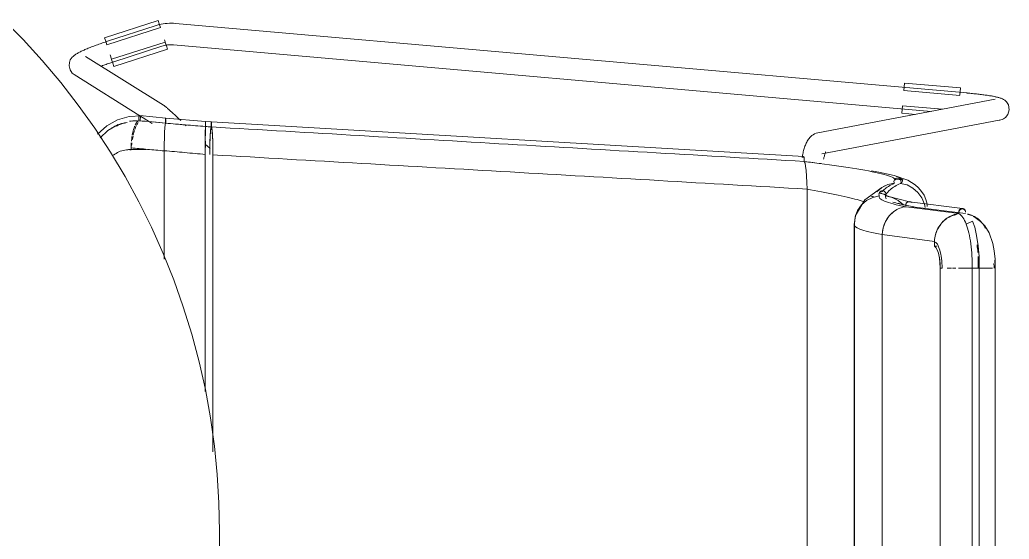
# Model space of a CAD drawing. Header units: millimetres. Extents: x 155927 to 317870, y -36033 to 97293.
# Drawn here: x 219534 to 220089, y 12302 to 12593 of the extents above; entities that cross this region are included whole.
import ezdxf

# ---------------------------------------------------------------- set-up
doc = ezdxf.new("R2010")
doc.units = ezdxf.units.MM
doc.header["$MEASUREMENT"] = 0
doc.layers.add('I-FURN', color=8, linetype='CONTINUOUS', lineweight=9)

msp = doc.modelspace()

# ---------------------------------------------------------------- linework, layer by layer
at = {"layer": 'I-FURN'}
for p, q in [((219536.24, 12581.56), (219524.99, 12592.94)), ((219581.9, 12582.57), (219611.91, 12592.26)), ((219611.91, 12592.26), (219612.54, 12590.31)), ((219583.21, 12578.53), (219613.21, 12588.22)), ((219610.27, 12589.26), (219583.46, 12580.55)), ((219610.32, 12589.28), (219610.27, 12589.26)), ((219611.41, 12589.6), (219610.32, 12589.28)), ((219612.52, 12589.89), (219611.41, 12589.6)), ((219613.63, 12590.13), (219612.52, 12589.89)), ((219612.54, 12590.31), (219613.17, 12588.34)), ((219614.76, 12590.33), (219613.63, 12590.13)), ((219615.89, 12590.48), (219614.76, 12590.33)), ((219617.03, 12590.58), (219615.89, 12590.48)), ((219618.17, 12590.64), (219617.03, 12590.58)), ((219619.31, 12590.66), (219618.17, 12590.64)), ((219620.45, 12590.62), (219619.31, 12590.66)), ((219621.59, 12590.55), (219620.45, 12590.62)), ((220064.91, 12551.6), (219621.59, 12590.54)), ((219547.03, 12569.75), (219536.24, 12581.56)), ((219581.52, 12579.91), (219582.26, 12580.15)), ((219582.53, 12580.62), (219581.9, 12582.57)), ((219582.26, 12580.15), (219583, 12580.4)), ((219583.17, 12578.65), (219582.53, 12580.62)), ((219583, 12580.4), (219583.46, 12580.55)), ((219615.82, 12580.15), (219585.81, 12570.46)), ((219615.41, 12581.41), (219615.79, 12580.25)), ((219615.86, 12580.03), (219616.49, 12578.06)), ((219567.48, 12574.26), (219567.92, 12574.48)), ((219567.92, 12574.48), (219568.37, 12574.71)), ((219568.37, 12574.71), (219568.85, 12574.94)), ((219568.85, 12574.94), (219569.34, 12575.18)), ((219569.34, 12575.18), (219569.85, 12575.41)), ((219569.85, 12575.41), (219570.38, 12575.65)), ((219570.38, 12575.65), (219570.92, 12575.89)), ((219570.92, 12575.89), (219571.48, 12576.13)), ((219571.48, 12576.13), (219572.06, 12576.38)), ((219572.06, 12576.38), (219572.66, 12576.62)), ((219572.66, 12576.62), (219573.27, 12576.87)), ((219573.27, 12576.87), (219573.89, 12577.12)), ((219573.89, 12577.12), (219574.53, 12577.38)), ((219574.53, 12577.38), (219575.19, 12577.63)), ((219575.19, 12577.63), (219575.85, 12577.88)), ((219575.85, 12577.88), (219576.53, 12578.14)), ((219576.53, 12578.14), (219577.22, 12578.39)), ((219577.22, 12578.39), (219577.92, 12578.65)), ((219577.92, 12578.65), (219578.62, 12578.9)), ((219578.62, 12578.9), (219579.34, 12579.16)), ((219579.34, 12579.16), (219580.06, 12579.41)), ((219580.06, 12579.41), (219580.79, 12579.66)), ((219580.79, 12579.66), (219581.52, 12579.91)), ((219587.12, 12566.42), (219617.12, 12576.11)), ((219587.16, 12569.14), (219613.98, 12577.85)), ((219613.98, 12577.85), (219614.62, 12578.04)), ((219614.62, 12578.04), (219615.26, 12578.21)), ((219615.26, 12578.21), (219615.9, 12578.35)), ((219615.9, 12578.35), (219616.56, 12578.46)), ((219616.49, 12578.06), (219617.12, 12576.11)), ((219616.56, 12578.46), (219617.21, 12578.55)), ((219617.21, 12578.55), (219617.87, 12578.61)), ((219617.87, 12578.61), (219618.53, 12578.65)), ((219618.53, 12578.65), (219619.19, 12578.66)), ((219619.19, 12578.66), (219619.86, 12578.64)), ((219619.86, 12578.64), (219620.52, 12578.6)), ((219620.52, 12578.6), (219620.54, 12578.59)), ((219620.54, 12578.59), (220044.89, 12541.31)), ((219557.33, 12557.51), (219547.03, 12569.75)), ((219562.17, 12568.72), (219562.69, 12570.1)), ((219562.69, 12570.1), (219563.26, 12571.01)), ((219563.26, 12571.01), (219563.78, 12571.64)), ((219563.78, 12571.64), (219564.24, 12572.1)), ((219564.24, 12572.1), (219564.67, 12572.47)), ((219564.67, 12572.47), (219565.07, 12572.78)), ((219565.07, 12572.78), (219565.46, 12573.06)), ((219565.46, 12573.06), (219565.85, 12573.32)), ((219565.85, 12573.32), (219566.24, 12573.56)), ((219566.24, 12573.56), (219566.64, 12573.8)), ((219566.64, 12573.8), (219567.05, 12574.03)), ((219567.05, 12574.03), (219567.48, 12574.26)), ((219614.89, 12544.75), (219571.3, 12572.06)), ((219584.98, 12573.04), (219585.78, 12570.56)), ((219586.49, 12568.37), (219585.85, 12570.34)), ((219586.14, 12568.8), (219586.84, 12569.03)), ((219586.84, 12569.03), (219587.16, 12569.14)), ((219562, 12566.74), (219562.17, 12568.72)), ((219562.59, 12564.51), (219562, 12566.74)), ((219563.81, 12562.78), (219562.59, 12564.51)), ((219580.19, 12566.69), (219580.81, 12566.93)), ((219580.81, 12566.93), (219581.45, 12567.16)), ((219581.45, 12567.16), (219582.09, 12567.4)), ((219582.09, 12567.4), (219582.75, 12567.63)), ((219582.75, 12567.63), (219583.42, 12567.87)), ((219583.42, 12567.87), (219584.09, 12568.1)), ((219584.09, 12568.1), (219584.77, 12568.34)), ((219584.77, 12568.34), (219585.45, 12568.57)), ((219585.45, 12568.57), (219586.14, 12568.8)), ((219587.12, 12566.42), (219586.49, 12568.37)), ((219563.81, 12562.78), (219564.93, 12561.89)), ((219564.93, 12561.89), (219601.7, 12538.86)), ((219567.14, 12544.87), (219557.33, 12557.51)), ((220029.52, 12552.94), (220060.93, 12550.18)), ((220029.53, 12553.06), (220029.71, 12555.13)), ((220029.71, 12555.13), (220029.89, 12557.17)), ((220029.89, 12557.17), (220061.3, 12554.41)), ((220061.13, 12552.37), (220060.94, 12550.3)), ((220061.3, 12554.41), (220061.13, 12552.37)), ((220080.76, 12548.12), (219981.47, 12529.3)), ((220065.07, 12551.58), (220064.91, 12551.6)), ((220065.82, 12551.52), (220065.07, 12551.58)), ((220066.57, 12551.45), (220065.82, 12551.52)), ((220067.32, 12551.37), (220066.57, 12551.45)), ((220068.06, 12551.3), (220067.32, 12551.37)), ((220068.8, 12551.22), (220068.06, 12551.3)), ((220069.54, 12551.15), (220068.8, 12551.22)), ((220070.26, 12551.07), (220069.54, 12551.15)), ((220070.98, 12550.98), (220070.26, 12551.07)), ((220071.69, 12550.9), (220070.98, 12550.98)), ((220072.39, 12550.82), (220071.69, 12550.9)), ((220073.08, 12550.73), (220072.39, 12550.82)), ((220073.75, 12550.64), (220073.08, 12550.73)), ((220074.42, 12550.56), (220073.75, 12550.64)), ((220075.06, 12550.47), (220074.42, 12550.56)), ((220075.7, 12550.38), (220075.06, 12550.47)), ((220076.32, 12550.29), (220075.7, 12550.38)), ((220076.92, 12550.2), (220076.32, 12550.29)), ((220077.51, 12550.1), (220076.92, 12550.2)), ((220078.08, 12550.01), (220077.51, 12550.1)), ((220078.63, 12549.92), (220078.08, 12550.01)), ((220079.16, 12549.83), (220078.63, 12549.92)), ((220079.67, 12549.73), (220079.16, 12549.83)), ((220080.17, 12549.64), (220079.67, 12549.73)), ((220080.65, 12549.54), (220080.17, 12549.64)), ((220081.11, 12549.44), (220080.65, 12549.54)), ((220081.55, 12549.35), (220081.11, 12549.44)), ((220081.98, 12549.25), (220081.55, 12549.35)), ((220082.39, 12549.14), (220081.98, 12549.25)), ((220082.79, 12549.03), (220082.39, 12549.14)), ((220083.19, 12548.92), (220082.79, 12549.03)), ((220083.58, 12548.79), (220083.19, 12548.92)), ((220083.99, 12548.65), (220083.58, 12548.79)), ((220084.42, 12548.48), (220083.99, 12548.65)), ((220084.89, 12548.27), (220084.42, 12548.48)), ((220085.45, 12547.96), (220084.89, 12548.27)), ((220086.15, 12547.49), (220085.45, 12547.96)), ((220087.06, 12546.63), (220086.15, 12547.49)), ((219576.44, 12531.85), (219567.14, 12544.87)), ((219614.89, 12544.75), (219615.21, 12544.54)), ((219615.21, 12544.54), (219615.47, 12544.35)), ((219615.47, 12544.35), (219615.7, 12544.18)), ((219615.7, 12544.18), (219615.92, 12544.01)), ((219615.92, 12544.01), (219616.14, 12543.83)), ((219616.14, 12543.83), (219616.37, 12543.64)), ((219616.37, 12543.64), (219616.61, 12543.44)), ((219616.61, 12543.44), (219616.87, 12543.22)), ((219616.87, 12543.22), (219617.13, 12542.99)), ((219617.13, 12542.99), (219617.41, 12542.75)), ((219617.41, 12542.75), (219617.71, 12542.49)), ((219617.71, 12542.49), (219618.02, 12542.22)), ((219618.02, 12542.22), (219618.34, 12541.93)), ((219618.34, 12541.93), (219618.67, 12541.63)), ((219618.67, 12541.63), (219619.03, 12541.31)), ((219619.03, 12541.31), (219619.39, 12540.98)), ((220028.41, 12540.26), (220028.59, 12542.3)), ((220028.59, 12542.3), (220028.77, 12544.37)), ((220051.26, 12542.52), (220028.78, 12544.49)), ((220088.1, 12544.98), (220087.06, 12546.63)), ((220087.75, 12539.47), (220088.59, 12542.22)), ((220088.59, 12542.22), (220088.1, 12544.98)), ((219589.13, 12536.64), (219583.12, 12533.25)), ((219595.65, 12538.52), (219589.13, 12536.64)), ((219602.56, 12538.8), (219595.65, 12538.52)), ((219601.66, 12538.93), (219616.15, 12537.5)), ((219602.07, 12538.62), (219608.52, 12534.58)), ((219616.06, 12536.11), (219616.05, 12535.62)), ((219616.05, 12535.62), (219616.06, 12536.11)), ((219616.07, 12536.57), (219616.06, 12536.11)), ((219616.06, 12536.11), (219616.07, 12536.56)), ((219616.08, 12536.95), (219616.07, 12536.57)), ((219616.07, 12536.56), (219616.08, 12536.95)), ((219616.1, 12537.25), (219616.08, 12536.95)), ((219616.08, 12536.95), (219616.1, 12537.24)), ((219616.13, 12537.44), (219616.1, 12537.25)), ((219616.13, 12537.43), (219616.15, 12537.5)), ((219616.15, 12537.5), (219616.13, 12537.44)), ((219616.15, 12537.5), (219638.36, 12535.68)), ((219616.18, 12537.44), (219616.15, 12537.5)), ((219616.15, 12537.5), (219616.18, 12537.44)), ((219616.2, 12537.25), (219616.18, 12537.44)), ((219616.18, 12537.44), (219616.2, 12537.25)), ((219616.23, 12536.96), (219616.2, 12537.25)), ((219616.2, 12537.25), (219616.23, 12536.96)), ((219616.25, 12536.13), (219616.24, 12536.58)), ((219616.24, 12536.58), (219616.25, 12536.12)), ((219616.26, 12535.64), (219616.25, 12536.13)), ((219616.25, 12536.12), (219616.26, 12535.63)), ((219619.39, 12540.98), (219619.77, 12540.64)), ((219619.77, 12540.64), (219620.16, 12540.29)), ((219620.16, 12540.29), (219620.56, 12539.92)), ((219620.56, 12539.92), (219620.97, 12539.54)), ((219620.97, 12539.54), (219621.4, 12539.15)), ((219621.4, 12539.15), (219621.83, 12538.74)), ((219621.83, 12538.74), (219622.28, 12538.33)), ((219622.28, 12538.33), (219622.73, 12537.91)), ((219622.73, 12537.91), (219623.19, 12537.47)), ((219623.19, 12537.47), (219623.66, 12537.03)), ((219623.66, 12537.03), (219624.14, 12536.59)), ((219624.14, 12536.59), (219624.63, 12536.13)), ((219638.36, 12535.68), (219638.35, 12535.61)), ((219638.35, 12535.61), (219638.36, 12535.67)), ((219638.36, 12535.61), (219638.36, 12535.68)), ((219641.71, 12535.41), (219638.36, 12535.67)), ((219638.36, 12535.67), (219638.36, 12535.6)), ((219983.7, 12517.51), (220083, 12536.33)), ((220028.41, 12540.26), (220036.3, 12539.57)), ((220083.41, 12536.42), (220083, 12536.33)), ((220083.93, 12536.55), (220083.41, 12536.42)), ((220084.55, 12536.77), (220083.93, 12536.55)), ((220085.35, 12537.14), (220084.55, 12536.77)), ((220086.43, 12537.89), (220085.35, 12537.14)), ((220087.75, 12539.47), (220086.43, 12537.89)), ((219585.21, 12518.47), (219576.44, 12531.85)), ((219583.12, 12533.25), (219577.97, 12528.51)), ((219583.7, 12530.57), (219579.48, 12526.54)), ((219589.53, 12533.94), (219583.7, 12530.57)), ((219615.69, 12532.03), (219615.54, 12529.55)), ((219615.54, 12529.59), (219615.69, 12532.03)), ((219615.69, 12532.05), (219615.87, 12533.76)), ((219615.87, 12533.76), (219615.69, 12532.03)), ((219615.87, 12533.77), (219616.06, 12534.65)), ((219616.06, 12534.65), (219615.87, 12533.76)), ((219616.05, 12535.62), (219616.05, 12535.12)), ((219616.05, 12535.12), (219616.05, 12535.62)), ((219616.05, 12535.12), (219616.06, 12534.65)), ((219616.06, 12534.65), (219616.05, 12535.12)), ((219616.25, 12534.67), (219616.26, 12535.14)), ((219616.26, 12535.14), (219616.25, 12534.66)), ((219616.26, 12535.14), (219616.26, 12535.64)), ((219616.26, 12535.63), (219616.26, 12535.14)), ((219627.11, 12533.77), (219627.62, 12533.29)), ((219638.31, 12527.7), (219638.32, 12530.2)), ((219638.32, 12530.2), (219638.31, 12527.7)), ((219638.32, 12530.2), (219638.33, 12531.95)), ((219638.33, 12531.95), (219638.32, 12530.2)), ((219638.33, 12531.95), (219638.35, 12532.84)), ((219638.35, 12532.84), (219638.33, 12531.95)), ((219638.35, 12535.42), (219638.35, 12535.61)), ((219638.35, 12535.61), (219638.35, 12535.42)), ((219638.35, 12535.13), (219638.35, 12535.42)), ((219638.35, 12535.42), (219638.35, 12535.13)), ((219638.35, 12534.74), (219638.35, 12535.13)), ((219638.35, 12535.13), (219638.35, 12534.75)), ((219638.35, 12534.75), (219638.35, 12534.3)), ((219638.35, 12534.29), (219638.35, 12534.74)), ((219638.35, 12534.3), (219638.35, 12533.81)), ((219638.35, 12533.8), (219638.35, 12534.29)), ((219638.35, 12533.81), (219638.35, 12533.31)), ((219638.35, 12533.31), (219638.35, 12533.8)), ((219638.35, 12532.84), (219638.35, 12533.31)), ((219638.35, 12533.31), (219638.35, 12532.84)), ((219638.36, 12535.42), (219638.36, 12535.61)), ((219638.36, 12535.6), (219638.36, 12535.42)), ((219638.36, 12535.42), (219638.36, 12535.12)), ((219638.36, 12535.12), (219638.36, 12535.42)), ((219638.36, 12535.12), (219638.36, 12534.74)), ((219638.36, 12534.74), (219638.36, 12535.12)), ((219638.36, 12534.74), (219638.36, 12534.29)), ((219638.36, 12534.29), (219638.36, 12534.74)), ((219638.36, 12534.29), (219638.36, 12533.8)), ((219638.36, 12533.8), (219638.36, 12534.29)), ((219638.36, 12533.8), (219638.36, 12533.3)), ((219638.36, 12533.3), (219638.36, 12533.8)), ((219638.36, 12533.3), (219638.36, 12532.83)), ((219638.36, 12532.83), (219638.36, 12533.3)), ((219638.39, 12530.18), (219638.38, 12531.94)), ((219638.38, 12531.93), (219638.39, 12530.18)), ((219638.39, 12530.18), (219638.4, 12527.68)), ((219638.4, 12527.69), (219638.39, 12530.18)), ((219641.4, 12531.66), (219641.21, 12529.91)), ((219641.61, 12532.56), (219641.4, 12531.66)), ((219641.61, 12534.01), (219641.6, 12533.52)), ((219641.6, 12533.52), (219641.61, 12533.03)), ((219641.62, 12534.47), (219641.61, 12534.01)), ((219641.61, 12533.03), (219641.61, 12532.56)), ((219641.64, 12534.85), (219641.62, 12534.47)), ((219641.66, 12535.14), (219641.64, 12534.85)), ((219641.69, 12535.33), (219641.66, 12535.14)), ((219641.71, 12535.4), (219641.69, 12535.33)), ((219641.71, 12535.4), (219973.62, 12516.11)), ((219641.74, 12535.33), (219641.71, 12535.4)), ((219641.77, 12535.15), (219641.74, 12535.33)), ((219641.79, 12534.85), (219641.77, 12535.15)), ((219641.81, 12534.47), (219641.79, 12534.85)), ((219641.82, 12534.02), (219641.81, 12534.47)), ((219641.81, 12532.57), (219641.82, 12533.04)), ((219642.02, 12531.68), (219641.81, 12532.57)), ((219641.82, 12533.53), (219641.82, 12534.02)), ((219641.82, 12533.04), (219641.82, 12533.53)), ((219642.22, 12529.93), (219642.02, 12531.68)), ((219615.35, 12523.01), (219615.42, 12526.45)), ((219615.42, 12526.45), (219615.35, 12523.01)), ((219615.54, 12529.55), (219615.42, 12526.45)), ((219615.43, 12526.52), (219615.54, 12529.59)), ((219638.3, 12524.57), (219638.29, 12521)), ((219638.3, 12524.57), (219638.31, 12527.7)), ((219638.31, 12527.7), (219638.3, 12524.57)), ((219641.05, 12527.41), (219640.93, 12524.29)), ((219641.21, 12529.91), (219641.05, 12527.41)), ((219642.38, 12527.43), (219642.22, 12529.93)), ((219642.5, 12524.3), (219642.38, 12527.43)), ((219975.46, 12524.59), (219975.17, 12524.06)), ((219975.78, 12525.13), (219975.46, 12524.59)), ((219976.14, 12525.67), (219975.78, 12525.13)), ((219976.54, 12526.2), (219976.14, 12525.67)), ((219976.99, 12526.73), (219976.54, 12526.2)), ((219977.51, 12527.25), (219976.99, 12526.73)), ((219978.11, 12527.76), (219977.51, 12527.25)), ((219978.8, 12528.24), (219978.11, 12527.76)), ((219979.59, 12528.68), (219978.8, 12528.24)), ((219980.48, 12529.05), (219979.59, 12528.68)), ((219981.47, 12529.3), (219980.48, 12529.05)), ((219605.28, 12519.86), (219595.53, 12519.86)), ((219596.77, 12519.81), (219596.77, 12520.85)), ((219615.35, 12522.92), (219615.32, 12519.15)), ((219615.32, 12519.27), (219615.35, 12522.92)), ((219615.32, 12519.15), (219615.32, 12458.6)), ((219615.32, 12458.6), (219615.32, 12519.15)), ((219638.29, 12521), (219638.3, 12524.56)), ((219638.29, 12517.21), (219638.29, 12521)), ((219638.29, 12521), (219638.29, 12517.21)), ((219640.97, 12520.44), (219638.3, 12523.01)), ((219638.41, 12524.56), (219638.42, 12521)), ((219638.42, 12521), (219638.41, 12524.56)), ((219640.85, 12520.74), (219640.82, 12517.06)), ((219640.93, 12524.29), (219640.85, 12520.74)), ((219642.58, 12520.73), (219642.5, 12524.3)), ((219642.61, 12516.95), (219642.58, 12520.73)), ((219973.43, 12519.35), (219973.27, 12518.71)), ((219973.61, 12519.98), (219973.43, 12519.35)), ((219973.79, 12520.6), (219973.61, 12519.98)), ((219973.98, 12521.2), (219973.79, 12520.6)), ((219974.19, 12521.79), (219973.98, 12521.2)), ((219974.41, 12522.37), (219974.19, 12521.79)), ((219974.64, 12522.94), (219974.41, 12522.37)), ((219974.9, 12523.5), (219974.64, 12522.94)), ((219975.17, 12524.06), (219974.9, 12523.5)), ((219593.43, 12504.75), (219585.21, 12518.47)), ((219638.29, 12384.38), (219638.29, 12517.21)), ((219638.29, 12517.21), (219638.29, 12384.38)), ((219642.61, 12350.68), (219642.61, 12516.95)), ((219642.61, 12516.95), (219642.61, 12350.68)), ((219972.72, 12516.01), (219972.6, 12515.3)), ((219972.84, 12516.7), (219972.72, 12516.01)), ((219972.98, 12517.38), (219972.84, 12516.7)), ((219973.12, 12518.05), (219972.98, 12517.38)), ((219973.27, 12518.71), (219973.12, 12518.05)), ((219973.44, 12515.2), (219973.48, 12515.58)), ((219973.48, 12515.57), (219973.44, 12515.19)), ((219973.48, 12515.58), (219973.52, 12515.87)), ((219973.52, 12515.86), (219973.48, 12515.57)), ((219973.62, 12516.11), (219973.57, 12516.05)), ((219973.57, 12516.05), (219973.62, 12516.11)), ((219973.73, 12515.85), (219973.77, 12515.55)), ((219973.77, 12515.55), (219973.73, 12515.84)), ((219973.8, 12515.16), (219973.77, 12515.55)), ((219973.77, 12515.55), (219973.8, 12515.16)), ((219973.83, 12514.71), (219973.8, 12515.16)), ((219973.8, 12515.16), (219973.83, 12514.71)), ((219973.81, 12513.25), (219973.83, 12513.72)), ((219973.83, 12513.72), (219973.81, 12513.25)), ((219973.83, 12514.21), (219973.83, 12514.71)), ((219973.83, 12514.71), (219973.83, 12514.22)), ((219973.83, 12514.22), (219973.83, 12513.72)), ((219973.83, 12513.72), (219973.83, 12514.21)), ((219984.73, 12514.96), (219984.63, 12514.47)), ((219984.83, 12515.43), (219984.73, 12514.96)), ((219984.93, 12515.88), (219984.83, 12515.43)), ((219985.04, 12516.3), (219984.93, 12515.88)), ((219985.15, 12516.7), (219985.04, 12516.3)), ((219985.26, 12517.06), (219985.15, 12516.7)), ((219985.36, 12517.4), (219985.26, 12517.06)), ((219985.47, 12517.7), (219985.36, 12517.4)), ((219985.57, 12517.97), (219985.47, 12517.7)), ((219985.67, 12518.2), (219985.57, 12517.97)), ((219985.75, 12518.4), (219985.67, 12518.2)), ((219985.83, 12518.55), (219985.75, 12518.4)), ((219985.88, 12518.64), (219985.83, 12518.55)), ((219985.92, 12518.71), (219985.88, 12518.64)), ((219985.93, 12518.73), (219985.92, 12518.71)), ((219973.81, 12513.25), (219974.21, 12512.34)), ((219974.21, 12512.34), (219973.81, 12513.25)), ((219974.21, 12512.34), (219974.58, 12510.61)), ((219974.58, 12510.6), (219974.21, 12512.34)), ((219974.58, 12510.6), (219974.89, 12508.13)), ((219974.89, 12508.1), (219974.58, 12510.6)), ((219974.89, 12508.1), (219975.13, 12505.05)), ((219975.13, 12505), (219974.89, 12508.1)), ((220015.6, 12507.27), (220011.54, 12508)), ((219601.1, 12490.71), (219593.43, 12504.75)), ((219975.13, 12505), (219975.28, 12501.53)), ((219975.28, 12501.46), (219975.13, 12505)), ((220024.12, 12505.38), (220015.6, 12507.27)), ((220024.13, 12502.52), (220024.04, 12502.02)), ((220024.04, 12502.02), (220024.13, 12502.51)), ((220031.75, 12502.71), (220024.12, 12505.38)), ((220024.34, 12502.97), (220024.13, 12502.52)), ((220024.13, 12502.51), (220024.34, 12502.96)), ((220024.34, 12502.96), (220024.66, 12503.34)), ((220024.66, 12503.34), (220024.34, 12502.97)), ((220024.66, 12503.34), (220025.06, 12503.63)), ((220025.06, 12503.63), (220024.66, 12503.34)), ((220025.52, 12503.82), (220025.06, 12503.63)), ((220025.06, 12503.63), (220025.52, 12503.81)), ((220028.95, 12503.07), (220025.11, 12502.88)), ((220025.52, 12503.81), (220026.01, 12503.87)), ((220026.01, 12503.87), (220025.52, 12503.82)), ((220026.01, 12503.87), (220026.49, 12503.8)), ((220026.49, 12503.8), (220026.01, 12503.87)), ((220026.49, 12503.8), (220026.94, 12503.6)), ((220026.95, 12503.61), (220026.49, 12503.8)), ((220026.94, 12503.6), (220027.34, 12503.3)), ((220027.34, 12503.31), (220026.95, 12503.61)), ((220027.65, 12502.92), (220027.34, 12503.31)), ((220027.34, 12503.3), (220027.65, 12502.91)), ((220027.84, 12502.46), (220027.65, 12502.92)), ((220027.65, 12502.91), (220027.84, 12502.46)), ((220027.84, 12502.46), (220027.92, 12501.97)), ((220027.92, 12501.97), (220027.84, 12502.46)), ((220028.63, 12501.91), (220028.95, 12503.07)), ((220035.86, 12500.2), (220031.75, 12502.71)), ((219975.28, 12501.47), (219975.34, 12497.77)), ((219975.34, 12497.7), (219975.28, 12501.46)), ((219975.34, 12114.3), (219975.34, 12497.7)), ((219975.34, 12497.7), (219975.34, 12114.3)), ((220007.67, 12491.69), (220017.21, 12498.67)), ((220017.29, 12498.63), (220014.45, 12496.22)), ((220014.45, 12496.22), (220017.29, 12498.61)), ((220017.1, 12496.81), (220017.59, 12496.88)), ((220017.59, 12496.88), (220017.1, 12496.82)), ((220017.21, 12498.67), (220018.96, 12499.56)), ((220020.61, 12500.27), (220017.29, 12498.63)), ((220017.29, 12498.61), (220020.61, 12500.26)), ((220017.59, 12496.88), (220018.08, 12496.81)), ((220018.08, 12496.82), (220017.59, 12496.88)), ((220020.61, 12500.26), (220024.22, 12501.05)), ((220024.22, 12501.05), (220020.61, 12500.27)), ((220024.07, 12501.52), (220024.04, 12502.02)), ((220024.04, 12502.02), (220024.07, 12501.52)), ((220024.22, 12501.05), (220024.07, 12501.52)), ((220024.07, 12501.52), (220024.22, 12501.05)), ((220027.87, 12501.47), (220027.71, 12501)), ((220027.71, 12501), (220027.88, 12501.47)), ((220031.34, 12500.09), (220027.71, 12501)), ((220034.66, 12498.35), (220031.34, 12500.09)), ((220037.49, 12495.87), (220034.66, 12498.35)), ((220037.83, 12498.46), (220035.86, 12500.2)), ((220039.51, 12496.49), (220037.83, 12498.46)), ((220002.56, 12483.04), (220007.67, 12491.69)), ((220008.72, 12491.39), (220005.85, 12488.89)), ((220005.86, 12488.88), (220008.73, 12491.39)), ((220012.12, 12493.15), (220008.72, 12491.39)), ((220008.73, 12491.39), (220012.12, 12493.14)), ((220015.83, 12494.04), (220012.12, 12493.15)), ((220015.72, 12495.5), (220015.63, 12495.01)), ((220015.63, 12495.01), (220015.67, 12494.51)), ((220015.64, 12495), (220015.72, 12495.5)), ((220015.67, 12494.51), (220015.64, 12495)), ((220015.84, 12494.04), (220015.67, 12494.51)), ((220015.67, 12494.51), (220015.83, 12494.04)), ((220015.72, 12495.5), (220015.92, 12495.95)), ((220015.92, 12495.95), (220015.72, 12495.5)), ((220019.62, 12494.72), (220015.73, 12495.55)), ((220021.19, 12493.68), (220015.87, 12495.85)), ((220015.92, 12495.95), (220016.23, 12496.33)), ((220016.23, 12496.33), (220015.92, 12495.95)), ((220016.64, 12496.63), (220016.23, 12496.33)), ((220016.23, 12496.33), (220016.64, 12496.62)), ((220017.1, 12496.82), (220016.64, 12496.63)), ((220016.64, 12496.62), (220017.1, 12496.81)), ((220018.54, 12496.63), (220018.08, 12496.82)), ((220018.08, 12496.81), (220018.54, 12496.62)), ((220018.94, 12496.33), (220018.54, 12496.63)), ((220018.54, 12496.62), (220018.94, 12496.33)), ((220018.94, 12496.33), (220019.25, 12495.95)), ((220019.26, 12495.95), (220018.94, 12496.33)), ((220019.25, 12495.95), (220019.46, 12495.5)), ((220019.46, 12495.5), (220019.26, 12495.95)), ((220019.5, 12494.51), (220019.34, 12494.04)), ((220019.34, 12494.04), (220019.5, 12494.51)), ((220023.05, 12493.15), (220019.34, 12494.04)), ((220019.46, 12495.5), (220019.54, 12495)), ((220019.54, 12495.01), (220019.46, 12495.5)), ((220019.5, 12494.51), (220019.54, 12495.01)), ((220019.54, 12495), (220019.5, 12494.51)), ((220032.8, 12490.71), (220021.19, 12493.68)), ((220026.45, 12491.39), (220023.05, 12493.15)), ((220029.32, 12488.89), (220026.45, 12491.39)), ((220039.66, 12492.79), (220037.49, 12495.87)), ((220040.89, 12494.29), (220039.51, 12496.49)), ((220041.06, 12489.28), (220039.66, 12492.79)), ((220041.92, 12491.92), (220040.89, 12494.29)), ((220042.57, 12489.42), (220041.92, 12491.92)), ((219608.2, 12476.37), (219601.1, 12490.71)), ((220002.49, 12482.89), (220003.86, 12486.06)), ((220005.85, 12488.89), (220003.68, 12485.75)), ((220003.69, 12485.75), (220005.86, 12488.88)), ((220026.42, 12489.89), (220028.85, 12489.13)), ((220028.85, 12489.13), (220035.15, 12487.75)), ((220030.7, 12489.36), (220030.63, 12488.87)), ((220030.63, 12488.87), (220030.66, 12488.37)), ((220030.9, 12489.81), (220030.7, 12489.36)), ((220060.52, 12484.06), (220030.82, 12487.9)), ((220031.2, 12490.19), (220030.9, 12489.81)), ((220031.58, 12490.49), (220031.2, 12490.19)), ((220032.02, 12490.68), (220031.58, 12490.49)), ((220032.49, 12490.74), (220032.02, 12490.68)), ((220032.96, 12490.68), (220032.49, 12490.74)), ((220062.5, 12486.87), (220032.72, 12490.73)), ((220033.4, 12490.49), (220032.96, 12490.68)), ((220033.79, 12490.2), (220033.4, 12490.49)), ((220064.06, 12484.03), (220034.37, 12487.88)), ((220041.05, 12489.27), (220041.43, 12487.53)), ((220041.43, 12487.53), (220041.06, 12489.28)), ((220042.72, 12488), (220042.57, 12489.42)), ((220001.69, 12477.85), (220002.49, 12482.89)), ((220001.84, 12478.39), (220002.32, 12482.18)), ((220002.32, 12482.18), (220001.84, 12478.39)), ((220002.32, 12482.18), (220003.69, 12485.75)), ((220003.68, 12485.75), (220002.32, 12482.18)), ((220021.31, 12482.78), (220019.23, 12479.67)), ((220024.05, 12485.27), (220021.31, 12482.78)), ((220060.53, 12484.49), (220058.09, 12484.81)), ((220068.69, 12482.39), (220068.49, 12482.49)), ((220072.59, 12479.71), (220068.69, 12482.39)), ((219614.73, 12461.76), (219608.2, 12476.37)), ((220001.69, 12477.85), (220001.69, 12173.05)), ((220001.84, 12133.6), (220001.84, 12478.39)), ((220001.84, 12478.39), (220001.84, 12133.6)), ((220017.92, 12476.12), (220017.44, 12472.35)), ((220019.23, 12479.67), (220017.92, 12476.12)), ((220068.08, 12479.85), (220064.54, 12478.09)), ((220069.25, 12476.4), (220068.08, 12479.85)), ((220070.35, 12471.71), (220069.25, 12476.4)), ((220074.88, 12477.24), (220072.59, 12479.71)), ((220077.27, 12473.36), (220074.88, 12477.24)), ((220017.44, 12472.35), (220046.72, 12468.49)), ((220017.44, 12139.64), (220017.44, 12472.35)), ((220017.44, 12472.35), (220017.44, 12139.64)), ((220071.19, 12466.08), (220070.35, 12471.71)), ((220079.4, 12467.31), (220077.27, 12473.36)), ((220046.72, 12468.49), (220046.65, 12465.78)), ((220048.32, 12465.78), (220046.65, 12465.78)), ((220046.65, 12465.78), (220047.51, 12465.14)), ((220047.51, 12465.14), (220048.3, 12463.79)), ((220048.3, 12463.79), (220048.97, 12461.8)), ((220071.68, 12459.96), (220071.19, 12466.08)), ((220080.19, 12463.27), (220079.4, 12467.31)), ((219620.66, 12446.91), (219614.73, 12461.76)), ((220048.97, 12461.8), (220049.48, 12459.31)), ((220049.48, 12459.31), (220049.8, 12456.46)), ((220071.77, 12453.42), (220071.68, 12459.96)), ((220080.7, 12458.45), (220080.19, 12463.27)), ((220080.81, 12453.42), (220080.7, 12458.45)), ((220049.8, 12456.46), (220049.91, 12453.42)), ((220049.91, 12453.42), (220049.91, 12158.57)), ((220049.97, 12158.57), (220049.97, 12453.42)), ((220053.82, 12453.42), (220056.28, 12453.42)), ((220056.8, 12453.42), (220058.65, 12453.42)), ((220060.27, 12453.42), (220063.83, 12453.42)), ((220067.84, 12453.42), (220064.03, 12453.42)), ((220064.03, 12453.42), (220067.84, 12453.42)), ((220067.81, 12453.42), (220067.81, 12158.57)), ((220067.92, 12453.42), (220071.77, 12453.42)), ((220068.14, 12453.42), (220067.92, 12453.42)), ((220068.47, 12453.42), (220068.14, 12453.42)), ((220068.89, 12453.42), (220068.47, 12453.42)), ((220069.37, 12453.42), (220068.89, 12453.42)), ((220069.87, 12453.42), (220069.37, 12453.42)), ((220070.36, 12453.42), (220069.87, 12453.42)), ((220070.81, 12453.42), (220070.36, 12453.42)), ((220071.2, 12453.42), (220070.81, 12453.42)), ((220071.51, 12453.42), (220071.2, 12453.42)), ((220071.7, 12453.42), (220071.51, 12453.42)), ((220074.55, 12453.42), (220071.53, 12453.42)), ((220071.53, 12453.42), (220074.54, 12453.42)), ((220071.77, 12453.42), (220071.7, 12453.42)), ((220071.77, 12158.57), (220071.77, 12453.42)), ((220074.71, 12453.42), (220077.3, 12453.42)), ((220077.53, 12453.42), (220077.33, 12453.42)), ((220077.57, 12453.42), (220079.32, 12453.42)), ((220080.51, 12453.42), (220080.79, 12453.42)), ((220080.81, 12453.42), (220080.64, 12453.42)), ((220080.81, 12158.57), (220080.81, 12453.42)), ((219626, 12431.82), (219620.66, 12446.91)), ((219630.73, 12416.54), (219626, 12431.82)), ((219634.84, 12401.08), (219630.73, 12416.54)), ((219638.33, 12385.46), (219634.84, 12401.08)), ((219641.19, 12369.72), (219638.33, 12385.46)), ((219643.43, 12353.88), (219641.19, 12369.72)), ((219645.02, 12337.96), (219643.43, 12353.88)), ((219645.98, 12321.99), (219645.02, 12337.96)), ((219646.3, 12306), (219645.98, 12321.99)), ((219646.21, 12297.36), (219646.3, 12306))]:
    msp.add_line(p, q, dxfattribs=at)
for centre, major_axis, ratio, start_param, end_param in [((220032.51, 12472.22), (0, -15.78), 0.955139, 3.495799, 3.737346), ((220032.51, 12472.22), (0, -15.78), 0.955139, 3.254129, 3.495629), ((220032.49, 12488.78), (0, -1.96), 0.955139, 2.379629, 4.923331), ((220032.51, 12472.22), (0, -15.78), 0.955139, 3.737469, 4.704147), ((220065.06, 12453.42), (15.75, 0), 0.000004, 2.669107, 2.851347), ((220076.53, 12453.42), (0, 12.4), 0.287441, 4.712389, 4.932602)]:
    msp.add_ellipse(centre, major_axis=major_axis, ratio=ratio, start_param=start_param, end_param=end_param, dxfattribs=at)
for points in [[(219595.83, 12535.74), (219597.06, 12535.94), (219598.32, 12535.97), (219599.58, 12535.98)], [(219600.28, 12536.05), (219599.38, 12536.03), (219598.48, 12535.97), (219597.59, 12535.87)], [(219601.11, 12536.09), (219603.55, 12535.85), (219608.5, 12535.37), (219613.54, 12534.89), (219616.06, 12534.65)], [(219602.41, 12538.74), (219602.37, 12538.7), (219602.27, 12538.58), (219602.14, 12538.28), (219602.02, 12537.9), (219601.93, 12537.44), (219601.86, 12536.95), (219601.83, 12536.45), (219601.83, 12536.14), (219601.84, 12535.99)], [(219598.69, 12530.63), (219598.44, 12529.83), (219598.21, 12528.96), (219597.99, 12528.03)], [(219599.68, 12533.26), (219599.38, 12532.62), (219599.11, 12531.88), (219598.84, 12531.06)], [(219600.75, 12535.08), (219600.43, 12534.67), (219600.1, 12534.15), (219599.79, 12533.51)], [(219609.16, 12535.37), (219611.45, 12535.14), (219613.75, 12534.91), (219616.06, 12534.68)], [(219638.35, 12532.84), (219634.63, 12533.14), (219627.19, 12533.74), (219619.77, 12534.35), (219616.06, 12534.65)], [(219626.22, 12533.84), (219624.93, 12533.94), (219623.64, 12534.05), (219622.36, 12534.16)], [(219638.36, 12532.83), (219634.67, 12533.14), (219630.98, 12533.44), (219627.3, 12533.75)], [(219638.35, 12532.84), (219638.93, 12532.79), (219640.08, 12532.7), (219641.24, 12532.61), (219641.81, 12532.57)], [(219638.36, 12532.83), (219638.9, 12532.78), (219639.99, 12532.69), (219641.07, 12532.6), (219641.61, 12532.56)], [(219641.61, 12532.56), (219641.6, 12533.15), (219641.6, 12534.66), (219641.68, 12535.4), (219641.71, 12535.41)], [(219973.81, 12513.25), (219918.58, 12516.47), (219807.98, 12522.91), (219697.22, 12529.35), (219641.81, 12532.57)], [(219596.94, 12524.57), (219597.01, 12525.47), (219597.12, 12526.35), (219597.24, 12527.21)], [(219597.84, 12527.38), (219597.7, 12526.73), (219597.56, 12526.07), (219597.44, 12525.38)], [(219595.25, 12519.86), (219595.76, 12519.87), (219596.27, 12519.85), (219596.77, 12519.81)], [(219596.77, 12520.85), (219596.78, 12521.8), (219596.81, 12522.73), (219596.87, 12523.63)], [(219596.77, 12520.85), (219599.8, 12520.59), (219605.94, 12520.05), (219612.19, 12519.46), (219615.32, 12519.15)], [(219597.19, 12523.69), (219597.12, 12523.22), (219597.07, 12522.74), (219597.02, 12522.27)], [(219642.61, 12516.95), (219698.13, 12513.75), (219753.66, 12510.56), (219809.1, 12507.36)], [(219973.82, 12513.23), (219976.95, 12512.84), (219980.11, 12512.44), (219983.22, 12512.04)], [(219809.1, 12507.36), (219864.56, 12504.17), (219919.98, 12500.97), (219975.34, 12497.77)], [(220011.37, 12493.65), (220011.84, 12493.59), (220012.31, 12493.54), (220012.77, 12493.48)], [(220015.84, 12494.04), (220015.29, 12493.01), (220017.25, 12490.97), (220025.32, 12488.92), (220030.82, 12487.9)], [(220019.34, 12494.04), (220019.05, 12493.49), (220019.19, 12492.95), (220019.76, 12492.4)], [(220023.49, 12490.5), (220025.39, 12489.84), (220028.2, 12489.19), (220031.24, 12488.53)], [(220060.52, 12484.06), (220059.28, 12483.91), (220056.9, 12483.33), (220053.56, 12481.56), (220050.72, 12479.03), (220048.53, 12475.89), (220047.12, 12472.29), (220046.76, 12469.79), (220046.72, 12468.49)], [(220048.66, 12475.58), (220049.86, 12477.83), (220051.49, 12480.07), (220053.64, 12481.22)], [(220055.01, 12482.07), (220056.27, 12482.77), (220057.63, 12483.17), (220059.01, 12483.51)], [(220060.51, 12483.85), (220061.24, 12483.5), (220062.64, 12482.19), (220063.91, 12479.72), (220064.48, 12478.26)], [(220065.39, 12483.59), (220066.08, 12483.43), (220066.75, 12483.23), (220067.41, 12482.98)], [(220001.84, 12478.39), (220001.74, 12478.21), (220001.69, 12478.03), (220001.69, 12477.85)], [(220047.27, 12472.02), (220047.56, 12473.14), (220048, 12474.19), (220048.5, 12475.25)], [(220075.33, 12475.8), (220074.93, 12476.62), (220074.47, 12477.41), (220073.94, 12478.13)], [(220046.73, 12468.24), (220047.29, 12468.12), (220048.39, 12467.17), (220049.78, 12463.85), (220050.74, 12459.05), (220051.01, 12455.32), (220051.03, 12453.42)], [(220070.56, 12466.57), (220070.74, 12465.16), (220070.91, 12463.71), (220071.02, 12462.24)], [(220049.96, 12454.26), (220049.9, 12457.04), (220049.54, 12459.58), (220049.02, 12461.8)], [(220071.13, 12460.02), (220071.24, 12457.84), (220071.28, 12455.64), (220071.24, 12453.42)], [(220080.53, 12458.02), (220080.66, 12456.55), (220080.72, 12455), (220080.72, 12453.42)]]:
    msp.add_open_spline(points, degree=3, dxfattribs=at)
for points, knots in [([(219598.95, 12533.57), (219599.27, 12534.25), (219599.97, 12535.38), (219600.71, 12535.94), (219601.11, 12536.09)], [0.6690305, 0.6690305, 0.6690305, 0.6690305, 0.8333333, 1, 1, 1, 1]), ([(219601.11, 12536.09), (219601.09, 12536.23), (219601.06, 12536.52), (219601.04, 12536.94), (219601.05, 12537.31), (219601.07, 12537.61), (219601.11, 12537.87), (219601.16, 12538.13), (219601.22, 12538.35), (219601.28, 12538.54), (219601.38, 12538.74), (219601.47, 12538.84), (219601.51, 12538.88)], [0, 0, 0, 0, 0.0555556, 0.1111111, 0.1666667, 0.1944444, 0.2222222, 0.2777778, 0.3055556, 0.3333333, 0.3888889, 0.4444444, 0.4444444, 0.4444444, 0.4444444]), ([(219585.65, 12531.88), (219586.54, 12532.45), (219589.36, 12534.11), (219592.46, 12534.73), (219594.6, 12535.01)], [0.591443, 0.591443, 0.591443, 0.591443, 0.6666667, 0.8236682, 0.8236682, 0.8236682, 0.8236682]), ([(219593.5, 12535.01), (219592.16, 12534.62), (219590.45, 12533.99), (219588.85, 12533.14), (219588.51, 12532.95)], [0.2297626, 0.2297626, 0.2297626, 0.2297626, 0.3333333, 0.3623976, 0.3623976, 0.3623976, 0.3623976]), ([(219597.37, 12528.06), (219597.56, 12529.16), (219597.97, 12531.02), (219598.5, 12532.47), (219598.74, 12533.07)], [0.3333333, 0.3333333, 0.3333333, 0.3333333, 0.5, 0.6319656, 0.6319656, 0.6319656, 0.6319656]), ([(219640.82, 12517.06), (219640.82, 12519.57), (219640.88, 12523.34), (219641.04, 12527.53), (219641.26, 12530.88), (219641.47, 12532.27), (219641.61, 12532.56)], [-0.996036, -0.996036, -0.996036, -0.996036, -0.6666667, -0.5, -0.3333333, 0, 0, 0, 0]), ([(219641.71, 12535.41), (219641.73, 12535.4), (219641.76, 12535.27), (219641.79, 12534.87), (219641.81, 12534.49), (219641.82, 12534.03), (219641.83, 12533.54), (219641.82, 12533.03), (219641.82, 12532.72), (219641.81, 12532.57)], [-0.498493, -0.498493, -0.498493, -0.498493, -0.375, -0.3125, -0.25, -0.1875, -0.125, -0.0625, 0, 0, 0, 0]), ([(219641.81, 12532.57), (219641.96, 12532.29), (219642.17, 12530.9), (219642.39, 12527.54), (219642.51, 12524.37), (219642.59, 12520.77), (219642.61, 12518.22), (219642.61, 12516.95)], [-1, -1, -1, -1, -0.666667, -0.5, -0.333333, -0.166667, 0, 0, 0, 0]), ([(219586.88, 12516.7), (219587.79, 12517.46), (219590.78, 12519.39), (219594.39, 12520.02), (219596.77, 12519.81)], [0.5, 0.5, 0.5, 0.5, 0.6666667, 1, 1, 1, 1]), ([(219615.32, 12519.27), (219619.15, 12518.93), (219626.8, 12518.24), (219634.46, 12517.56), (219638.29, 12517.21)], [0.0000373, 0.0000373, 0.0000373, 0.0000373, 0.5, 0.9999999, 0.9999999, 0.9999999, 0.9999999]), ([(219973.81, 12513.25), (219981.36, 12512.23), (219996.57, 12510.2), (220015.01, 12507.15), (220023.31, 12504.71), (220024.91, 12503.28), (220025.11, 12502.88)], [0, 0, 0, 0, 0.25, 0.5, 0.75, 0.8499411, 0.8499411, 0.8499411, 0.8499411]), ([(220025.5, 12504.77), (220026.13, 12504.54), (220029.04, 12503.28), (220029.27, 12502.02), (220027.71, 12501)], [0.6929173, 0.6929173, 0.6929173, 0.6929173, 0.75, 1, 1, 1, 1]), ([(219975.34, 12497.7), (219980.73, 12496.72), (219991.51, 12494.78), (220002.22, 12492.34), (220006.47, 12490.88), (220007.61, 12490.4)], [0, 0, 0, 0, 0.25, 0.5, 0.625, 0.625, 0.625, 0.625]), ([(220024.22, 12501.05), (220021.82, 12499.88), (220019.16, 12498.25), (220017.49, 12496.63), (220017.09, 12496.17)], [0, 0, 0, 0, 0.5, 0.6963068, 0.6963068, 0.6963068, 0.6963068]), ([(220027.71, 12501), (220025.31, 12499.84), (220021.88, 12497.74), (220020.09, 12495.65), (220019.62, 12494.72)], [0, 0, 0, 0, 0.5, 0.9025383, 0.9025383, 0.9025383, 0.9025383]), ([(220064.1, 12484.91), (220064.11, 12485.05), (220064.09, 12485.27), (220064.02, 12485.57), (220063.92, 12485.83), (220063.74, 12486.15), (220063.45, 12486.47), (220063.09, 12486.7), (220062.74, 12486.84), (220062.43, 12486.89), (220062.16, 12486.89), (220061.9, 12486.86), (220061.64, 12486.78), (220061.39, 12486.67), (220061.08, 12486.48), (220060.76, 12486.16), (220060.52, 12485.76), (220060.4, 12485.4), (220060.36, 12485.14), (220060.34, 12484.98), (220060.33, 12484.91)], [0.1111111, 0.1111111, 0.1111111, 0.1111111, 0.1666667, 0.1944444, 0.2222222, 0.2777778, 0.3333333, 0.3888889, 0.4444444, 0.4791667, 0.5138889, 0.5486111, 0.5833333, 0.6180556, 0.6527778, 0.7222222, 0.7916667, 0.8263889, 0.8611111, 0.8888889, 0.8888889, 0.8888889, 0.8888889]), ([(220060.43, 12485.31), (220060.47, 12485.42), (220060.56, 12485.66), (220060.84, 12486.07), (220061.39, 12486.52), (220062.26, 12486.78), (220063.04, 12486.55), (220063.55, 12486.15), (220063.85, 12485.77), (220064.04, 12485.31), (220064.08, 12484.98), (220064.09, 12484.82)], [-0.8125, -0.8125, -0.8125, -0.8125, -0.765625, -0.71875, -0.625, -0.5, -0.375, -0.3125, -0.25, -0.1875, -0.125, -0.125, -0.125, -0.125]), ([(220073.32, 12478.93), (220072.53, 12479.87), (220070.71, 12481.55), (220067.89, 12483.14), (220065.98, 12483.61), (220065.24, 12483.77)], [0.5, 0.5, 0.5, 0.5, 0.6666667, 0.8333333, 0.9365189, 0.9365189, 0.9365189, 0.9365189]), ([(220001.69, 12477.85), (220001.69, 12477.02), (220004.07, 12475.19), (220011.71, 12473.36), (220017.44, 12472.35)], [0.0892847, 0.0892847, 0.0892847, 0.0892847, 0.5, 1, 1, 1, 1]), ([(220064.54, 12478.09), (220065.09, 12476.67), (220066.08, 12473.34), (220067.18, 12467.28), (220067.81, 12460.42), (220067.88, 12455.77), (220067.84, 12453.42)], [0.3397465, 0.3397465, 0.3397465, 0.3397465, 0.5, 0.6666667, 0.8333333, 0.9999948, 0.9999948, 0.9999948, 0.9999948])]:
    msp.add_open_spline(points, degree=3, knots=knots, dxfattribs=at)

doc.saveas('drawing.dxf')
